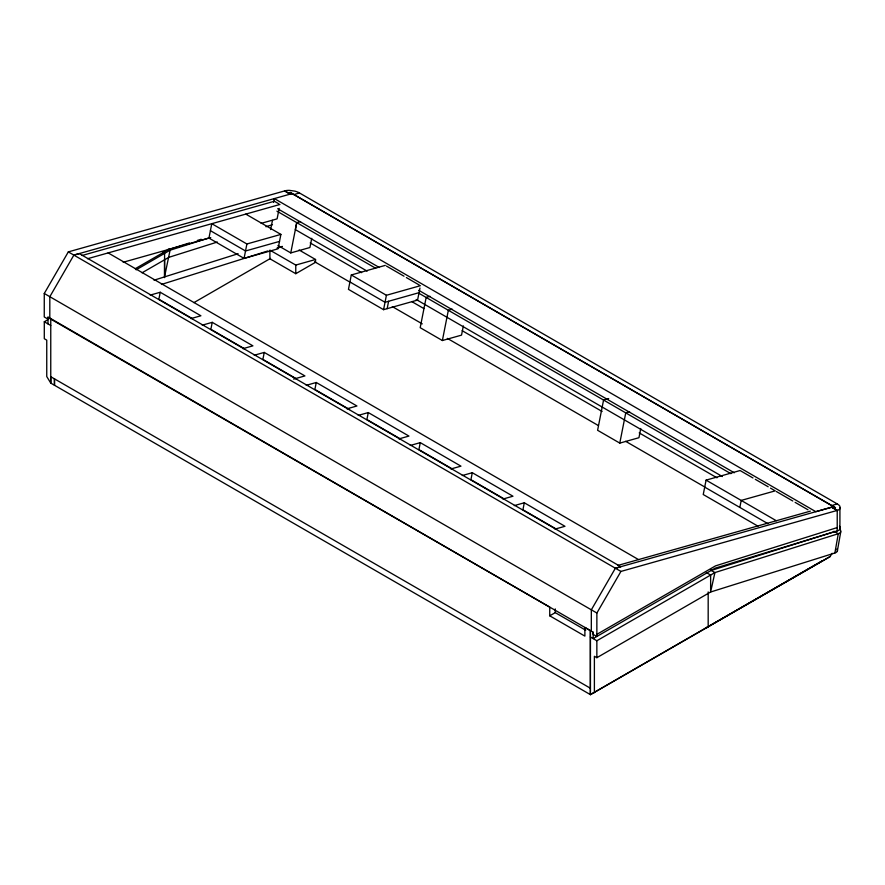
<?xml version="1.0" encoding="UTF-8"?>
<svg xmlns="http://www.w3.org/2000/svg" width="885" height="885" viewBox="0 0 885 885"><rect width="100%" height="100%" fill="white"/><g stroke="black" fill="none" stroke-linecap="round" stroke-linejoin="round"><path stroke-width="1.33" d="M837.21 530.923L838.106 530.591A10.941 4.702 10.4 0 0 839.909 529.219L839.931 506.353A10.244 4.403 10.4 0 0 837.232 503.908L299.44 192.941A10.244 4.403 10.4 0 0 294.749 191.105L289.34 190.364A10.974 4.724 10.6 0 0 284.649 190.917L68.322 251.893L44.272 293.488L44.25 316.952L47.945 319.087L47.945 316.952L591.313 631.149L591.335 609.82L615.385 568.225L831.679 507.216L837.232 510.424L837.21 530.923L715.102 568.192L593.16 638.616L593.16 632.211L584.885 627.443L584.885 636.105L549.74 615.816L549.74 607.154L47.989 317.505L47.989 323.899M49.792 318.025L49.825 296.696L73.875 255.101L292.116 193.572L290.203 194.114L284.649 190.906L290.203 194.114M50.766 319.098L50.755 383.105L46.75 376.534L46.75 340.139L44.294 338.723L44.294 321.764L47.856 319.717M164.555 259.803L164.555 276.762L170.086 250.201L209.468 237.788M832.143 553.291L830.075 556.599L590.395 694.636L590.395 630.618M593.16 632.211L593.149 634.346L596.855 636.492L596.877 613.017L620.927 571.433L837.232 510.424A10.974 4.691 10.3 0 0 839.931 508.742L840.285 507.603M594.388 692.667L594.388 656.283L596.855 657.699L710.633 592.01L834.876 552.992L838.283 533.721A9.127 3.971 10 0 0 839.81 529.263M837.343 551.112L840.75 531.852M190.872 318.6L200.895 315.779L160.24 292.26L158.857 299.263L192.344 318.622M242.888 348.679L252.9 345.847L212.245 322.339L210.862 329.331L244.348 348.69M244.061 258.387L246.893 243.983L280.899 234.403L278.056 248.796L244.061 258.387L208.948 238.076L211.78 223.684L246.893 243.983M273.62 202.278L274.35 198.572L815.837 511.685L833.57 506.662L835.44 507.713L833.537 508.311L831.69 507.227L833.593 506.651L290.269 192.465L288.355 193.063M270.666 229.558L272.48 220.332M279.173 208.384L277.105 218.861L261.175 223.352M293.643 379.101L304.916 375.926L264.261 352.418L262.878 359.41L296.364 378.769M300.579 221.538L296.74 222.622L295.358 229.613L367.12 271.109M277.923 245.499L290.767 252.922L296.74 222.622M311.741 238.297L309.927 247.512L290.767 252.922M346.898 408.826L356.92 405.994L316.266 382.486L314.883 389.477L349.564 409.534M385.296 265.378L351.301 274.969L348.458 289.362L383.57 309.673L417.576 300.081L419.955 288.023M383.57 309.673L386.413 295.28L420.408 285.689M387.154 308.666L388.615 301.254M398.914 438.894L408.936 436.073L368.282 412.565L366.899 419.556L400.385 438.916M450.919 468.973L460.941 466.152L420.286 442.633L418.904 449.624L452.39 468.995M430.01 296.32L426.172 297.393L420.198 327.693L442.378 340.526L448.352 310.226L452.191 309.142M463.353 325.901L461.539 335.127L442.378 340.526M502.934 499.051L512.957 496.219L472.302 472.712L470.92 479.703L504.406 499.063M554.939 529.119L564.962 526.298L524.307 502.78L522.924 509.782L556.411 529.141M608.692 398.549L603.581 399.987L597.607 430.287L619.788 443.108L625.761 412.808L629.6 411.724M640.762 428.484L638.948 437.71L619.788 443.108M752.958 477.977L740.081 470.532L706.086 480.124L703.243 494.527L758.014 526.199M739.838 507.426L741.199 500.423L775.216 490.854L770.514 488.133M135.239 268.719L168.46 249.548L189.401 242.966M136.124 269.814L170.086 250.201L168.239 249.127M142.054 272.801L168.836 257.336L217.378 242.025M193.915 302.626L270.533 258.398M269.892 251.362L269.892 258.763L295.767 273.697L315.547 262.281L315.547 259.493L299.086 249.99M549.74 615.816L555.26 612.641L585.715 630.22M596.855 634.357L715.511 565.88L837.21 527.582M596.855 657.699L596.855 640.751L714.914 572.584L838.283 533.721L833.98 531.243M705.356 628.25L830.075 556.599M590.395 688.231L50.766 376.711L50.766 383.116L590.395 694.636L821.866 560.99M705.168 628.438L708.177 626.978L708.177 591.932M197.255 240.499L201.183 239.26M265.931 226.737L272.491 224.668M154.023 280.202L238.12 253.718M161.413 284.461L267.845 250.953M277.049 248.054L282.304 246.406M711.23 570.46L834.61 531.608M293.964 194.6L299.44 192.941M831.767 505.534L837.221 503.919M81.995 255.511L274.394 201.26L278.83 203.827M87.46 258.741L279.948 204.468M123.181 262.259L210.752 237.567M279.516 241.395L245.521 250.975L210.409 230.675M277.801 247.9L281.762 246.782M150.218 295.092L160.24 292.26M269.892 250.134L295.767 265.069L315.547 259.493M202.222 325.171L212.245 322.339M419.036 292.681L385.03 302.272L349.918 281.961M254.238 355.239L264.261 352.418M306.243 385.318L316.266 382.486M358.259 415.386L368.282 412.565M410.264 445.465L420.286 442.633M462.28 475.533L472.302 472.712M514.285 505.612L524.307 502.78M617.863 565.427L810.328 511.154M73.875 255.101L79.296 253.586L620.805 566.71L615.385 568.225M837.232 510.435L833.537 508.311L835.44 507.713L290.269 192.465M310.204 242.944L361.644 272.646M411.89 301.652L423.86 308.566M462.147 330.669L602.121 411.492M639.213 432.909L716.972 477.812M314.562 261.706L350.56 282.481M392.332 306.608L422.245 323.877M447.367 338.391L598.172 425.442M625.64 441.316L704.637 486.916M162.696 252.336L164.577 253.387L164.577 277.625M710.611 570.095L714.914 572.584L710.633 592.01L710.633 575.051L706.318 572.562M44.294 321.764L50.766 325.503M590.383 630.618L590.383 637.012L596.855 640.751M386.468 266.064L404.025 276.209M406.37 277.569L419.247 285.014M755.303 479.327L768.18 486.772M776.388 491.529L792.772 500.998M795.117 502.359L807.994 509.804M277.669 208.738L379.278 267.491M418.727 290.302L734.284 472.778M276.894 211.139L375.683 268.266M418.738 293.167L730.899 473.685M416.16 299.473L722.348 476.528M351.301 274.969L386.413 295.28M706.086 480.124L776.333 520.745M245.787 214.093L280.899 234.403M704.703 487.115L767.926 523.677M108.136 252.9L638.539 559.597M68.322 251.893L620.927 571.433M44.272 293.488L596.877 613.017M836.79 549.087L837.31 549.851A9.127 3.971 10 0 1 834.876 552.992M840.263 528.079L839.909 526.829A10.244 4.403 10.4 0 0 839.467 526.199M590.383 637.012L590.395 694.636M555.26 608.924L555.26 612.641M295.767 265.069L295.767 273.697M54.483 378.824L54.483 385.229L54.461 378.846"/></g></svg>
